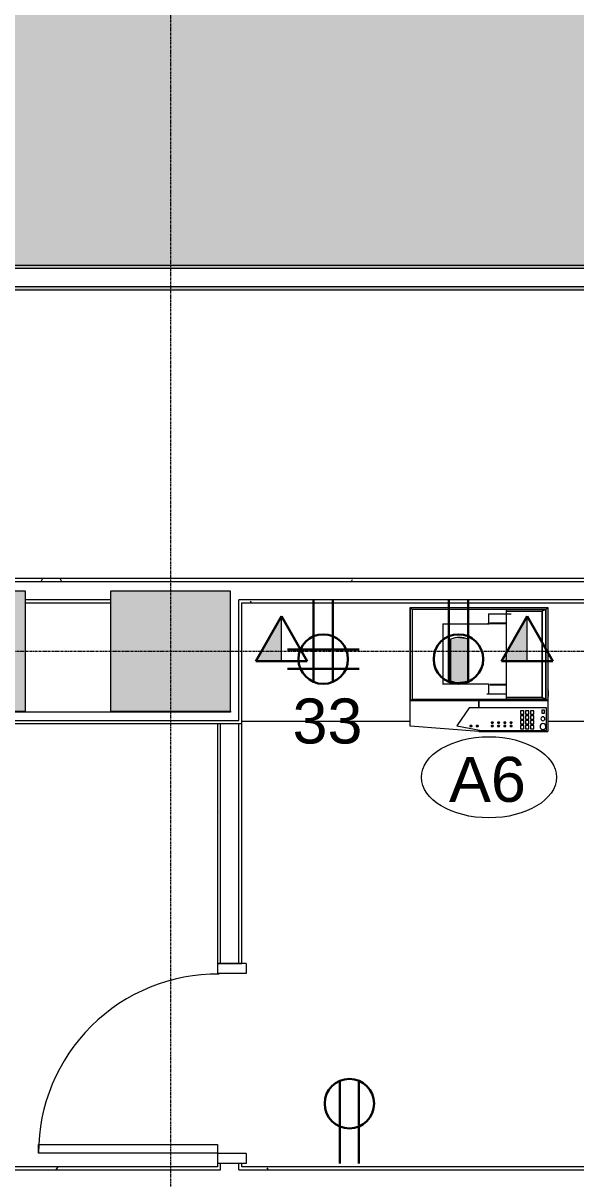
# Model space of a CAD drawing. Header units: inches. Extents: x 2468 to 4886, y -16 to 1381.
# Drawn here: x 3222.5 to 3333.1, y 714.6 to 945.7 of the extents above; entities that cross this region are included whole.
import ezdxf

# ---------------------------------------------------------------- set-up
doc = ezdxf.new("R2010")
doc.units = ezdxf.units.IN
doc.header["$MEASUREMENT"] = 0
doc.linetypes.add('Grid Line 1_2_', pattern=[0.875, 0.5, -0.125, 0.125, -0.125])
for name, color, linetype, lineweight in [('A-ANNO-NOTE', 131, 'Continuous', 30), ('A-DETL-GENF', 92, 'Continuous', 9), ('A-DOOR', 31, 'Continuous', 13), ('A-DOOR-FRAM', 31, 'Continuous', 20), ('A-WALL', 113, 'Continuous', 13), ('A-WALL-PATT', 111, 'Continuous', 13), ('I-WALL', 2, 'Continuous', 13), ('Q-CASE', 31, 'Continuous', 13), ('Q-SPCQ', 91, 'Continuous', 9), ('Q-SPCQ-IDEN', 132, 'Continuous', 9), ('S-COLS', 52, 'Continuous', 13), ('S-GRID', 1, 'Continuous', 9)]:
    doc.layers.add(name, color=color, linetype=linetype, lineweight=lineweight)
doc.styles.add('Arial', font='arial.ttf', dxfattribs={"height": 9})
doc.styles.add('Swis721 Lt BT', font='swissl.ttf', dxfattribs={"height": 9})
pattern_1 = [(0, (0, 0), (30.72, 7.68), [1.267, -21.773, 1.267, -21.773, -122.88]), (0, (0, 0), (30.72, 7.68), [-46.08, 1.267, -44.813, 1.267, -21.773, -53.76]), (0, (0, 0), (30.72, 7.68), [-115.2, 1.267, -14.093, 1.267, -37.133]), (120, (11.52, 3.84), (-22.011075, 22.7643), [1.267, -21.773, 1.267, -21.773, -122.88]), (120, (11.52, 3.84), (-22.011075, 22.7643), [-46.08, 1.267, -44.813, 1.267, -21.773, -53.76]), (120, (11.52, 3.84), (-22.011075, 22.7643), [-115.2, 1.267, -14.093, 1.267, -37.133]), (240, (15.36, 19.2), (-8.708925, -30.4443), [1.267, -21.773, 1.267, -21.773, -122.88]), (240, (15.36, 19.2), (-8.708925, -30.4443), [-46.08, 1.267, -44.813, 1.267, -21.773, -53.76]), (240, (15.36, 19.2), (-8.708925, -30.4443), [-115.2, 1.267, -14.093, 1.267, -37.133])]

# ---------------------------------------------------------------- blocks, each defined once
blk = doc.blocks.new('Concrete-Rectangular-Column - 24 x 24-4901126-6TH FLOOR POWER _ SIGNAL')
at = {"layer": 'S-COLS', "lineweight": 9}
blk.add_hatch(color=7, dxfattribs=at).paths.add_polyline_path([(-12, -12), (12, -12), (12, 12), (-12, 12), (-12, 8.85)], flags=0)
at = {"layer": 'S-COLS', "color": 8, "lineweight": 20}
for p, q in [((12, 12), (-12, 12)), ((-12, 12), (-12, -12)), ((12, -12), (12, 12)), ((-12, -12), (12, -12))]:
    blk.add_line(p, q, dxfattribs=at)
blk = doc.blocks.new('C-Counter Top - ADJ HEIGHT-6442588-6TH FLOOR POWER _ SIGNAL')
at = {"layer": 'Q-CASE', "lineweight": 9}
for p, q in [((-47.26, -25), (-13.62, -25)), ((13.94, -25), (164.24, -25))]:
    blk.add_line(p, q, dxfattribs=at)
blk = doc.blocks.new('Single Flush - OTJ_SOLIDFLUSH_ALUM-6376845-6TH FLOOR POWER _ SIGNAL')
at = {"layer": 'A-DOOR', "lineweight": 20}
for p, q in [((16.15625, -2.4375), (17.90625, -2.4375)), ((16.15625, -38.25), (16.15625, -2.4375)), ((17.90625, -2.4375), (17.90625, -38.25)), ((17.90625, -38.25), (16.15625, -38.25))]:
    blk.add_line(p, q, dxfattribs=at)
at = {"layer": 'A-DOOR', "lineweight": 9}
blk.add_arc((17.90625, -2.4375), 35.8125, 179.5, 270, dxfattribs=at)
at = {"layer": 'A-DOOR-FRAM'}
for p, q in [((-20, 3.3125), (-20, -2.4375)), ((-20, 3.3125), (-18, 3.3125)), ((-18, 3.3125), (-18, -2.4375)), ((18.000004, 3.3125), (18.000004, -2.4375)), ((18.000004, 3.3125), (20.000004, 3.3125)), ((20.000004, 3.3125), (20.000004, -2.4375)), ((-20, -2.4375), (-18, -2.4375)), ((18.000004, -2.4375), (20.000004, -2.4375))]:
    blk.add_line(p, q, dxfattribs=at)
blk = doc.blocks.new('A-Printer - Printer-4745960-6TH FLOOR POWER _ SIGNAL')
at = {"layer": 'Q-SPCQ'}
for p, q in [((-13.86, 11.81), (-13.86, 10.83)), ((-13.86, -3.98), (-13.86, 11.81)), ((-13.83, 11.81), (13.7, 11.81)), ((-13.83, 11.81), (-13.46, 11.42)), ((-13.83, -6.87), (-13.83, 11.81)), ((13.28, 11.42), (13.7, 11.81)), ((13.7, 11.81), (13.7, -6.87)), ((-13.86, 10.83), (-13.86, -6.87)), ((13.28, 11.42), (-13.46, 11.42)), ((-13.46, 11.42), (-13.46, -6.48)), ((1.82, 10.53), (1.82, 8.58)), ((5.41, 11.12), (5.41, 11.42)), ((5.41, 11.42), (13.28, 11.42)), ((5.41, -6.18), (5.41, 11.12)), ((13.28, 11.42), (12.6, 11.12)), ((12.6, 11.12), (12.6, -6.18)), ((12.6, -6.18), (12.6, 11.12)), ((13.28, 11.42), (13.28, -6.48)), ((13.28, -6.48), (13.28, 11.42)), ((-7.33, 8.58), (-7.33, -3.54)), ((2.13, 8.77), (2.39, 8.77)), ((2.39, 8.58), (2.13, 8.58)), ((2.39, 8.58), (2.39, 8.77)), ((-13.86, -3.98), (-13.86, -6.87)), ((1.82, -3.54), (1.82, -5.49)), ((2.13, -3.54), (2.39, -3.54)), ((2.39, -3.74), (2.13, -3.74)), ((2.39, -3.54), (2.39, -3.74)), ((-13.86, -11.89), (-13.86, -6.87)), ((-13.83, -6.87), (-13.46, -6.48)), ((13.7, -6.87), (-13.83, -6.87)), ((-13.46, -6.48), (13.28, -6.48)), ((-0.08, -6.87), (-0.08, -8.27)), ((-0.08, -8.27), (-0.08, -6.87)), ((5.41, -6.48), (5.41, -6.18)), ((13.28, -6.48), (5.41, -6.48)), ((13.28, -6.48), (12.6, -6.18)), ((13.7, -6.87), (13.28, -6.48)), ((13.7, -6.87), (13.7, -12.97)), ((-2.05, -8.27), (-4.5, -11.87)), ((13.46, -8.27), (-2.05, -8.27)), ((8.89, -8.86), (8.22, -8.86)), ((8.22, -8.86), (8.22, -9.54)), ((8.89, -9.54), (8.89, -8.86)), ((9.91, -8.86), (9.23, -8.86)), ((9.23, -8.86), (9.23, -9.54)), ((9.91, -9.54), (9.91, -8.86)), ((10.93, -8.86), (10.25, -8.86)), ((10.25, -8.86), (10.25, -9.54)), ((10.93, -9.54), (10.93, -8.86)), ((13.06, -8.74), (12.47, -8.74)), ((12.47, -8.74), (12.47, -9.33)), ((13.06, -9.33), (13.06, -8.74)), ((13.46, -12.78), (13.46, -8.27)), ((8.22, -9.54), (8.89, -9.54)), ((8.89, -9.82), (8.22, -9.82)), ((8.22, -9.82), (8.22, -10.5)), ((8.22, -10.5), (8.89, -10.5)), ((8.89, -10.78), (8.22, -10.78)), ((8.22, -10.78), (8.22, -11.45)), ((8.22, -11.45), (8.89, -11.45)), ((8.89, -10.5), (8.89, -9.82)), ((8.89, -11.45), (8.89, -10.78)), ((9.23, -9.54), (9.91, -9.54)), ((9.91, -9.82), (9.23, -9.82)), ((9.23, -9.82), (9.23, -10.5)), ((9.23, -10.5), (9.91, -10.5)), ((9.91, -10.78), (9.23, -10.78)), ((9.23, -10.78), (9.23, -11.45)), ((9.23, -11.45), (9.91, -11.45)), ((9.91, -10.5), (9.91, -9.82)), ((9.91, -11.45), (9.91, -10.78)), ((10.25, -9.54), (10.93, -9.54)), ((10.93, -9.82), (10.25, -9.82)), ((10.25, -9.82), (10.25, -10.5)), ((10.25, -10.5), (10.93, -10.5)), ((10.93, -10.78), (10.25, -10.78)), ((10.25, -10.78), (10.25, -11.45)), ((10.25, -11.45), (10.93, -11.45)), ((10.93, -10.5), (10.93, -9.82)), ((10.93, -11.45), (10.93, -10.78)), ((12.47, -9.33), (13.06, -9.33)), ((-0.08, -12.97), (-13.86, -11.89)), ((-4.5, -11.87), (0.4, -12.78)), ((-0.08, -12.69), (-0.08, -12.97)), ((-0.08, -12.97), (-0.08, -12.69)), ((-0.08, -12.97), (13.7, -12.97)), ((0.4, -12.78), (13.46, -12.78)), ((8.89, -11.74), (8.22, -11.74)), ((8.22, -11.74), (8.22, -12.41)), ((8.22, -12.41), (8.89, -12.41)), ((8.89, -12.41), (8.89, -11.74)), ((9.91, -11.74), (9.23, -11.74)), ((9.23, -11.74), (9.23, -12.41)), ((9.23, -12.41), (9.91, -12.41)), ((9.91, -12.41), (9.91, -11.74)), ((10.93, -11.74), (10.25, -11.74)), ((10.25, -11.74), (10.25, -12.41)), ((10.25, -12.41), (10.93, -12.41)), ((10.93, -12.41), (10.93, -11.74))]:
    blk.add_line(p, q, dxfattribs=at)
at = {"layer": 'Q-SPCQ', "flags": 128}
for points in [[(2.8, -11.2), (2.8, -11.18), (2.79, -11.16), (2.77, -11.14), (2.74, -11.12), (2.71, -11.11), (2.68, -11.09), (2.64, -11.09), (2.6, -11.08), (2.55, -11.08), (2.51, -11.09), (2.47, -11.09), (2.44, -11.11), (2.41, -11.12), (2.38, -11.14), (2.36, -11.16), (2.35, -11.18), (2.35, -11.2)], [(2.35, -11.2), (2.35, -11.22), (2.36, -11.24), (2.38, -11.26), (2.41, -11.27), (2.44, -11.29), (2.47, -11.3), (2.51, -11.31), (2.55, -11.31), (2.6, -11.31), (2.64, -11.31), (2.68, -11.3), (2.71, -11.29), (2.74, -11.27), (2.77, -11.26), (2.79, -11.24), (2.8, -11.22), (2.8, -11.2)], [(4.07, -11.2), (4.06, -11.18), (4.05, -11.16), (4.03, -11.14), (4.01, -11.12), (3.98, -11.11), (3.94, -11.09), (3.9, -11.09), (3.86, -11.08), (3.82, -11.08), (3.77, -11.09), (3.74, -11.09), (3.7, -11.11), (3.67, -11.12), (3.64, -11.14), (3.62, -11.16), (3.61, -11.18), (3.61, -11.2)], [(3.61, -11.2), (3.61, -11.22), (3.62, -11.24), (3.64, -11.26), (3.67, -11.27), (3.7, -11.29), (3.74, -11.3), (3.77, -11.31), (3.82, -11.31), (3.86, -11.31), (3.9, -11.31), (3.94, -11.3), (3.98, -11.29), (4.01, -11.27), (4.03, -11.26), (4.05, -11.24), (4.06, -11.22), (4.07, -11.2)], [(5.33, -11.2), (5.33, -11.18), (5.31, -11.16), (5.3, -11.14), (5.27, -11.12), (5.24, -11.11), (5.2, -11.09), (5.16, -11.09), (5.12, -11.08), (5.08, -11.08), (5.04, -11.09), (5, -11.09), (4.96, -11.11), (4.93, -11.12), (4.91, -11.14), (4.89, -11.16), (4.87, -11.18), (4.87, -11.2)], [(4.87, -11.2), (4.87, -11.22), (4.89, -11.24), (4.91, -11.26), (4.93, -11.27), (4.96, -11.29), (5, -11.3), (5.04, -11.31), (5.08, -11.31), (5.12, -11.31), (5.16, -11.31), (5.2, -11.3), (5.24, -11.29), (5.27, -11.27), (5.3, -11.26), (5.31, -11.24), (5.33, -11.22), (5.33, -11.2)], [(6.59, -11.2), (6.59, -11.18), (6.58, -11.16), (6.56, -11.14), (6.53, -11.12), (6.5, -11.11), (6.47, -11.09), (6.43, -11.09), (6.38, -11.08), (6.34, -11.08), (6.3, -11.09), (6.26, -11.09), (6.22, -11.11), (6.19, -11.12), (6.17, -11.14), (6.15, -11.16), (6.14, -11.18), (6.13, -11.2)], [(6.13, -11.2), (6.14, -11.22), (6.15, -11.24), (6.17, -11.26), (6.19, -11.27), (6.22, -11.29), (6.26, -11.3), (6.3, -11.31), (6.34, -11.31), (6.38, -11.31), (6.43, -11.31), (6.47, -11.3), (6.5, -11.29), (6.53, -11.27), (6.56, -11.26), (6.58, -11.24), (6.59, -11.22), (6.59, -11.2)], [(-1.44, -11.88), (-1.45, -11.85), (-1.46, -11.83), (-1.48, -11.82), (-1.5, -11.8), (-1.53, -11.78), (-1.57, -11.77), (-1.61, -11.77), (-1.65, -11.76), (-1.69, -11.76), (-1.74, -11.77), (-1.78, -11.77), (-1.81, -11.78), (-1.84, -11.8), (-1.87, -11.82), (-1.89, -11.83), (-1.9, -11.85), (-1.9, -11.88)], [(-1.9, -11.88), (-1.9, -11.9), (-1.89, -11.92), (-1.87, -11.94), (-1.84, -11.95), (-1.81, -11.97), (-1.78, -11.98), (-1.74, -11.99), (-1.69, -11.99), (-1.65, -11.99), (-1.61, -11.99), (-1.57, -11.98), (-1.53, -11.97), (-1.5, -11.95), (-1.48, -11.94), (-1.46, -11.92), (-1.45, -11.9), (-1.44, -11.88)], [(-0.18, -11.88), (-0.18, -11.85), (-0.2, -11.83), (-0.21, -11.82), (-0.24, -11.8), (-0.27, -11.78), (-0.31, -11.77), (-0.35, -11.77), (-0.39, -11.76), (-0.43, -11.76), (-0.47, -11.77), (-0.51, -11.77), (-0.55, -11.78), (-0.58, -11.8), (-0.61, -11.82), (-0.62, -11.83), (-0.64, -11.85), (-0.64, -11.88)], [(-0.64, -11.88), (-0.64, -11.9), (-0.62, -11.92), (-0.61, -11.94), (-0.58, -11.95), (-0.55, -11.97), (-0.51, -11.98), (-0.47, -11.99), (-0.43, -11.99), (-0.39, -11.99), (-0.35, -11.99), (-0.31, -11.98), (-0.27, -11.97), (-0.24, -11.95), (-0.21, -11.94), (-0.2, -11.92), (-0.18, -11.9), (-0.18, -11.88)], [(2.8, -11.88), (2.8, -11.85), (2.79, -11.83), (2.77, -11.82), (2.74, -11.8), (2.71, -11.78), (2.68, -11.77), (2.64, -11.77), (2.6, -11.76), (2.55, -11.76), (2.51, -11.77), (2.47, -11.77), (2.44, -11.78), (2.41, -11.8), (2.38, -11.82), (2.36, -11.83), (2.35, -11.85), (2.35, -11.88)], [(2.35, -11.88), (2.35, -11.9), (2.36, -11.92), (2.38, -11.94), (2.41, -11.95), (2.44, -11.97), (2.47, -11.98), (2.51, -11.99), (2.55, -11.99), (2.6, -11.99), (2.64, -11.99), (2.68, -11.98), (2.71, -11.97), (2.74, -11.95), (2.77, -11.94), (2.79, -11.92), (2.8, -11.9), (2.8, -11.88)], [(4.07, -11.88), (4.06, -11.85), (4.05, -11.83), (4.03, -11.82), (4.01, -11.8), (3.98, -11.78), (3.94, -11.77), (3.9, -11.77), (3.86, -11.76), (3.82, -11.76), (3.77, -11.77), (3.74, -11.77), (3.7, -11.78), (3.67, -11.8), (3.64, -11.82), (3.62, -11.83), (3.61, -11.85), (3.61, -11.88)], [(3.61, -11.88), (3.61, -11.9), (3.62, -11.92), (3.64, -11.94), (3.67, -11.95), (3.7, -11.97), (3.74, -11.98), (3.77, -11.99), (3.82, -11.99), (3.86, -11.99), (3.9, -11.99), (3.94, -11.98), (3.98, -11.97), (4.01, -11.95), (4.03, -11.94), (4.05, -11.92), (4.06, -11.9), (4.07, -11.88)], [(5.33, -11.88), (5.33, -11.85), (5.31, -11.83), (5.3, -11.82), (5.27, -11.8), (5.24, -11.78), (5.2, -11.77), (5.16, -11.77), (5.12, -11.76), (5.08, -11.76), (5.04, -11.77), (5, -11.77), (4.96, -11.78), (4.93, -11.8), (4.91, -11.82), (4.89, -11.83), (4.87, -11.85), (4.87, -11.88)], [(4.87, -11.88), (4.87, -11.9), (4.89, -11.92), (4.91, -11.94), (4.93, -11.95), (4.96, -11.97), (5, -11.98), (5.04, -11.99), (5.08, -11.99), (5.12, -11.99), (5.16, -11.99), (5.2, -11.98), (5.24, -11.97), (5.27, -11.95), (5.3, -11.94), (5.31, -11.92), (5.33, -11.9), (5.33, -11.88)], [(6.59, -11.88), (6.59, -11.85), (6.58, -11.83), (6.56, -11.82), (6.53, -11.8), (6.5, -11.78), (6.47, -11.77), (6.43, -11.77), (6.38, -11.76), (6.34, -11.76), (6.3, -11.77), (6.26, -11.77), (6.22, -11.78), (6.19, -11.8), (6.17, -11.82), (6.15, -11.83), (6.14, -11.85), (6.13, -11.88)], [(6.13, -11.88), (6.14, -11.9), (6.15, -11.92), (6.17, -11.94), (6.19, -11.95), (6.22, -11.97), (6.26, -11.98), (6.3, -11.99), (6.34, -11.99), (6.38, -11.99), (6.43, -11.99), (6.47, -11.98), (6.5, -11.97), (6.53, -11.95), (6.56, -11.94), (6.58, -11.92), (6.59, -11.9), (6.59, -11.88)]]:
    blk.add_lwpolyline(points, dxfattribs=at)
at = {"layer": 'Q-SPCQ'}
for centre, radius, start, end in [((12.73, -11.98), 0.596, 90, 270), ((12.72, -10.42), 0.394, 90, 270), ((12.72, -10.42), 0.394, 270, 90), ((12.73, -11.98), 0.596, 270, 90)]:
    blk.add_arc(centre, radius, start, end, dxfattribs=at)
for points, knots in [([(1.82, 10.53), (1.84, 10.53), (1.95, 10.53), (4.45, 10.53), (6.38, 10.53)], [0.1985022, 0.1985022, 0.1985022, 0.1985022, 0.2811746, 0.4470873, 0.4470873, 0.4470873, 0.4470873]), ([(5.41, 11.12), (8.76, 11.12), (12.36, 11.12), (12.46, 11.12), (12.6, 11.12)], [-0.3054153, -0.3054153, -0.3054153, -0.3054153, -0.1099962, 0, 0, 0, 0]), ([(-7.33, 8.58), (-7.33, 8.58), (-7.32, 8.58), (-7.23, 8.58), (-6.78, 8.58), (-4.27, 8.58), (-1.15, 8.58), (1.95, 8.58)], [-0.5869714, -0.5869714, -0.5869714, -0.5869714, -0.5812053, -0.5538639, -0.4560331, -0.284772, -0.0302264, -0.0302264, -0.0302264, -0.0302264]), ([(1.81, -3.54), (-1.6, -3.54), (-4.14, -3.54), (-6.78, -3.54), (-7.25, -3.54), (-7.31, -3.54), (-7.34, -3.54), (-7.34, -3.54)], [0.0302264, 0.0302264, 0.0302264, 0.0302264, 0.284772, 0.4560331, 0.5538639, 0.5812053, 0.5869714, 0.5869714, 0.5869714, 0.5869714]), ([(5.4, -5.49), (3.4, -5.49), (2.54, -5.49), (1.51, -5.49), (1.49, -5.49)], [0.0822518, 0.0822518, 0.0822518, 0.0822518, 0.2481645, 0.3308369, 0.3308369, 0.3308369, 0.3308369]), ([(12.6, -6.18), (12.46, -6.18), (12.36, -6.18), (8.76, -6.18), (5.41, -6.18)], [0, 0, 0, 0, 0.1099962, 0.3054153, 0.3054153, 0.3054153, 0.3054153])]:
    blk.add_open_spline(points, degree=3, knots=knots, dxfattribs=at)
for points in [[(2.06, 8.58), (1.92, 8.58), (1.68, 8.58), (1.62, 8.58)], [(2.39, 8.77), (3.41, 8.77), (4.42, 8.77), (5.41, 8.77)], [(5.41, 8.58), (4.42, 8.58), (3.41, 8.58), (2.39, 8.58)], [(1.82, -3.54), (1.84, -3.54), (1.8, -3.54), (1.99, -3.54)], [(2.39, -3.54), (3.41, -3.54), (4.42, -3.54), (5.41, -3.54)], [(5.41, -3.74), (4.42, -3.74), (3.41, -3.74), (2.39, -3.74)], [(13.71, -6.34), (13.89, -5.62), (13.87, -5), (13.71, -4.45)]]:
    blk.add_open_spline(points, degree=3, dxfattribs=at)
blk = doc.blocks.new('Appliance_Specialty Equipment Tag - Standard-3515593-6TH FLOOR POWER _ SIGNAL')
at = {"layer": 'Q-SPCQ-IDEN'}
blk.add_ellipse((-0.0499, 0.0037), major_axis=(-0.1406, 0), ratio=0.600473, dxfattribs=at)

msp = doc.modelspace()

# ---------------------------------------------------------------- hatches: boundary and pattern name
at = {"layer": 'A-ANNO-NOTE', "lineweight": 9}
for points in [[(3274.19, 818.12), (3274.19, 827.06), (3269.03, 818.12)], [(3323.31, 818.12), (3323.31, 827.06), (3318.16, 818.12), (3319.92, 818.12)], [(3308.34, 814.04), (3308.25, 822.56), (3308, 814.17)], [(3308, 814.17), (3308.25, 822.56), (3308, 822.47), (3308, 818.46)], [(3311.32, 822.53), (3309.12, 822.77), (3308.25, 822.56), (3310.49, 822.54)], [(3311.49, 814.17), (3311.32, 822.53), (3308.25, 822.56), (3310.84, 815.83)], [(3308.34, 814.04), (3311.49, 814.17), (3308.25, 822.56), (3308.29, 818.46)], [(3311.32, 822.53), (3309.83, 822.82), (3309.12, 822.77), (3310.49, 822.62)], [(3311.32, 822.53), (3310.37, 822.77), (3309.83, 822.82), (3310.49, 822.69)], [(3311.32, 822.53), (3310.49, 822.75), (3310.49, 822.74)], [(3311.49, 814.17), (3311.49, 822.47), (3311.32, 822.53), (3311.45, 815.83)], [(3309.12, 813.86), (3311.49, 814.17), (3308.34, 814.04)], [(3309.83, 813.82), (3311.49, 814.17), (3309.12, 813.86)], [(3309.83, 813.82), (3310.49, 813.89), (3311.32, 814.1), (3310.49, 813.94)], [(3310.37, 813.86), (3310.81, 813.94), (3310.49, 813.89)]]:
    msp.add_hatch(color=256, dxfattribs=at).paths.add_polyline_path(points, flags=0)
at = {"layer": 'A-DETL-GENF'}
h = msp.add_hatch(color=9, dxfattribs=at)
h.paths.add_polyline_path([(3783.5, 691.12), (3829.75, 691.12), (3829.75, 712.12), (3783.5, 712.12), (3783.5, 709.01)], flags=0)
h.paths.add_polyline_path([(3839.7, 715.62), (3960.5, 715.62), (3960.5, 808.12), (3960, 808.12), (3960, 831.12), (3957.25, 831.12), (3957.25, 833.98), (3917.25, 833.98), (3917.25, 831.12), (3916, 831.12), (3916, 808.62), (3783.5, 808.62), (3783.5, 715.62), (3835.12, 715.62)], flags=0)
h.paths.add_polyline_path([(3780, 715.62), (3780, 831.12), (3744, 831.12), (3744, 808.12), (3720, 808.12), (3720, 831.12), (3718.25, 831.12), (3718.25, 833.98), (3678.25, 833.98), (3678.25, 831.12), (3676, 831.12), (3676, 715.62), (3776.06, 715.62)], flags=0)
h.paths.add_polyline_path([(3672.5, 715.62), (3672.5, 831.12), (3643.5, 831.12), (3643.5, 715.62)], flags=0)
h.paths.add_polyline_path([(3969.31, 766.13), (3982.75, 766.13), (3982.75, 808.12), (3964, 808.12), (3964, 766.13)], flags=0)
h.paths.add_polyline_path([(2815.72, 1310.42), (2809.11, 1330.21), (2811, 1330.85), (2817.62, 1311.05)], flags=0)
h.paths.add_polyline_path([(2662.35, 805.76), (2833.81, 865.19), (2817.01, 915.45), (2808.71, 912.67), (2787.78, 975.27), (2795.61, 977.89), (2771.67, 1049.52), (2757.94, 1044.93), (2750.33, 1067.69), (2773.1, 1075.3), (2780.7, 1052.54), (2776.41, 1051.1), (2801.46, 976.15), (2793.63, 973.54), (2812.34, 917.58), (2819.22, 919.88), (2837.85, 864.14), (2922.38, 892.4), (2921.3, 895.52), (2921.77, 895.69), (2903.61, 948.09), (2940.61, 960.46), (2946.33, 943.39), (2990.89, 958.29), (2982.89, 982.23), (2986.21, 983.34), (2986.92, 981.21), (3035.29, 997.38), (3034.02, 1001.17), (3037.82, 1002.44), (3036.55, 1006.23), (3040.34, 1007.5), (3028.3, 1043.54), (3024.5, 1042.29), (3023.23, 1046.07), (3019.44, 1044.8), (3018.17, 1048.59), (3012.48, 1046.69), (3011.37, 1050.01), (3045.52, 1061.42), (2993.52, 1216.96), (2845.1, 1167.35), (2876.96, 1072.03), (2919.16, 1086.14), (2939.29, 1025.91), (2968.69, 1035.74), (2973.53, 1021.28), (2970.21, 1020.17), (2966.48, 1031.31), (2929.08, 1018.81), (2927.97, 1022.13), (2930.76, 1023.06), (2912.53, 1077.6), (2868.9, 1063.01), (2887.13, 1008.48), (2895.72, 1011.35), (2896.83, 1008.03), (2884.92, 1004.05), (2834.67, 1154.37), (2833.37, 1153.94), (2826.91, 1173.26), (2846.23, 1179.72), (2836.84, 1207.82), (2848.69, 1211.78), (2857.89, 1184.28), (2938.5, 1211.22), (2906.8, 1306.07), (2826.19, 1279.12), (2835.38, 1251.61), (2823.52, 1247.65), (2803.89, 1306.46), (2815.72, 1310.42), (2824.92, 1282.91), (2905.53, 1309.86), (2897.68, 1333.34), (2810.17, 1333.34), (2810.92, 1331.08), (2809.03, 1330.45), (2808.06, 1333.34), (2661, 1333.34), (2670.13, 1306.03), (2658.28, 1302.07), (2649.08, 1329.57), (2560.85, 1300.08), (2592.56, 1205.24), (2680.78, 1234.73), (2671.59, 1262.24), (2683.45, 1266.2), (2703.1, 1207.4), (2691.25, 1203.43), (2682.05, 1230.94), (2593.82, 1201.45), (2625.53, 1106.6), (2713.76, 1136.1), (2704.56, 1163.6), (2716.42, 1167.56), (2725.81, 1139.47), (2745.11, 1145.92), (2751.57, 1126.59), (2751.21, 1126.48), (2763.58, 1089.49), (2758.84, 1087.9), (2742.83, 1135.8), (2576.39, 1080.16), (2605.71, 992.43), (2750.33, 1040.78), (2751.44, 1037.46), (2603.5, 988), (2506.5, 1278.2), (2552.5, 1293.58), (2553.61, 1290.26), (2510.93, 1275.99), (2574.8, 1084.9), (2617.47, 1099.17), (2616.04, 1103.43), (2622.21, 1105.49), (2546.04, 1333.34), (2499.16, 1333.34), (2499.16, 1306.46), (2495.66, 1306.46), (2495.66, 1333.34), (2470.57, 1333.34), (2470.57, 1306.46), (2484.96, 1306.46), (2588.65, 996.28), (2597.66, 999.29), (2660.71, 810.66)], flags=0)
h.paths.add_polyline_path([(3830.75, 812.12), (3885.5, 812.12), (3885.5, 831.12), (3872, 831.12), (3872, 833.98), (3797, 833.98), (3797, 831.12), (3783.5, 831.12), (3783.5, 812.12), (3829.54, 812.12)], flags=0)
h.paths.add_polyline_path([(3912.5, 812.12), (3912.5, 831.12), (3889, 831.12), (3889, 812.12)], flags=0)
h.paths.add_polyline_path([(3678.54, 896.62), (3714.46, 896.62), (3714.46, 1046.38), (3693.25, 1046.38), (3693.25, 1073.88), (3714.46, 1073.88), (3714.46, 1311.48), (3712, 1311.48), (3712, 1309.88), (3710, 1309.88), (3710, 1311.48), (3634, 1311.48), (3634, 1309.88), (3632, 1309.88), (3632, 1311.48), (3592, 1311.48), (3592, 1309.88), (3590, 1309.88), (3590, 1311.48), (3514, 1311.48), (3514, 1309.88), (3512, 1309.88), (3512, 1311.48), (3472, 1311.48), (3472, 1309.88), (3470, 1309.88), (3470, 1311.48), (3394, 1311.48), (3394, 1309.88), (3392, 1309.88), (3392, 1311.48), (3352, 1311.48), (3352, 1309.88), (3350, 1309.88), (3350, 1311.48), (3274, 1311.48), (3274, 1309.88), (3272, 1309.88), (3272, 1311.48), (3232, 1311.48), (3232, 1309.88), (3230, 1309.88), (3230, 1311.48), (3154, 1311.48), (3154, 1309.88), (3152, 1309.88), (3152, 1311.48), (3112, 1311.48), (3112, 1309.88), (3110, 1309.88), (3110, 1311.48), (3034, 1311.48), (3034, 1309.88), (3032, 1309.88), (3032, 1307.13), (2992.74, 1307.13), (2992.74, 1311.48), (2975.11, 1311.48), (3002.76, 1228.75), (2949.18, 1210.84), (2951.16, 1204.91), (2994.79, 1219.49), (3047.41, 1062.06), (3050.26, 1063.01), (3011, 1180.45), (3011, 1285.62), (3013, 1285.62), (3013, 1180.77), (3071.49, 1005.79), (2988.03, 977.89), (2998.69, 946.01), (2917.44, 918.86), (2925.15, 896.62), (3527.55, 896.62)], flags=0)
h.paths.add_polyline_path([(2917.41, 918.96), (2918.1, 919.19), (2939.36, 929.99), (2916.26, 922.27)], flags=0)
h.paths.add_polyline_path([(2915.93, 923.23), (2942.21, 932.01), (2934.61, 954.76), (2908.07, 945.89), (2908.46, 944.78)], flags=0)
h.paths.add_polyline_path([(2945.53, 933.12), (2946.01, 933.28), (2944.47, 937.89), (2943.99, 937.73)], flags=0)
h.paths.add_polyline_path([(2949.33, 934.39), (2993.9, 949.29), (2992.36, 953.9), (2947.79, 939), (2949.14, 934.95)], flags=0)
h.paths.add_polyline_path([(2942.53, 942.12), (2943, 942.28), (2938.4, 956.03), (2937.93, 955.87), (2942.21, 943.05)], flags=0)
h.paths.add_polyline_path([(3037.19, 998.01), (3068.49, 1008.47), (3051.21, 1060.16), (3050.73, 1060), (3058.34, 1037.24), (3035.58, 1029.63), (3027.97, 1052.39), (3019.91, 1049.7), (3020.7, 1047.33), (3024.5, 1048.6), (3025.76, 1044.8), (3029.56, 1046.07), (3042.87, 1006.24), (3039.08, 1004.97), (3040.34, 1001.17), (3036.55, 999.91), (3037.15, 998.14)], flags=0)
h.paths.add_polyline_path([(3240, 1048.12), (3240, 1072.12), (3264, 1072.12), (3264, 1048.12)], flags=0)
h.paths.add_polyline_path([(3714.46, 1049.38), (3714.46, 1070.88), (3696.25, 1070.88), (3696.25, 1049.38)], flags=0)
h.paths.add_polyline_path([(3484.88, 1050.25), (3484.88, 1064.25), (3499.63, 1064.25), (3499.63, 1050.25)], flags=0)
h.paths.add_polyline_path([(3505.94, 1050.25), (3505.94, 1064.25), (3520.69, 1064.25), (3520.69, 1050.25)], flags=0)
h.paths.add_polyline_path([(2865.58, 1068.23), (2875.06, 1071.4), (2842.56, 1168.61), (2849.2, 1170.83), (2847.3, 1176.52), (2831.18, 1171.13), (2864.52, 1071.4)], flags=0)
h.paths.add_polyline_path([(2727.51, 1134.37), (2741.72, 1139.12), (2741.56, 1139.59), (2727.35, 1134.84)], flags=0)
h.paths.add_polyline_path([(2726.42, 1138.35), (2742.56, 1143.75), (2734.17, 1141.6), (2726.22, 1138.94), (2726.25, 1138.86)], flags=0)
h.paths.add_polyline_path([(2702.67, 1162.97), (2696.05, 1182.77), (2697.94, 1183.4), (2704.56, 1163.6)], flags=0)
h.paths.add_polyline_path([(2695.97, 1183), (2689.35, 1202.8), (2691.25, 1203.43), (2697.86, 1183.64), (2696.05, 1183.03)], flags=0)
h.paths.add_polyline_path([(2848.69, 1211.78), (2842.08, 1231.58), (2843.97, 1232.21), (2850.59, 1212.41), (2849.2, 1211.95)], flags=0)
h.paths.add_polyline_path([(2941.82, 1212.33), (2998.25, 1231.2), (2964.11, 1333.34), (2901.37, 1333.34), (2941.13, 1214.39)], flags=0)
h.paths.add_polyline_path([(2842, 1231.82), (2835.38, 1251.61), (2837.28, 1252.25), (2843.89, 1232.45), (2842.08, 1231.84)], flags=0)
h.paths.add_polyline_path([(2669.69, 1261.6), (2663.08, 1281.4), (2664.97, 1282.03), (2671.59, 1262.24)], flags=0)
h.paths.add_polyline_path([(2663, 1281.64), (2656.38, 1301.44), (2658.28, 1302.07), (2664.89, 1282.27), (2663.08, 1281.66)], flags=0)
h.paths.add_polyline_path([(3484.88, 1293.13), (3484.87, 1293.13), (3484.88, 1307.13), (3499.62, 1307.13), (3499.62, 1293.13)], flags=0)
h.paths.add_polyline_path([(3244.62, 1293.13), (3244.62, 1307.13), (3259.37, 1307.13), (3259.37, 1293.13)], flags=0)
h.paths.add_polyline_path([(3011, 1293.13), (3004.37, 1293.13), (3004.37, 1307.13), (3019.12, 1307.13), (3019.12, 1293.13), (3013, 1293.13)], flags=0)
h.paths.add_polyline_path([(2559.58, 1303.87), (2647.74, 1333.34), (2549.73, 1333.34), (2558.72, 1306.46)], flags=0)
at = {"layer": 'A-WALL-PATT', "lineweight": 9}
h = msp.add_hatch(dxfattribs=at)
h.set_pattern_fill('FP_1', color=256, style=0, pattern_type=2)
h.set_pattern_definition(pattern_1)
h.paths.add_polyline_path([(4012.67, 896.61), (4012.67, 897.23), (4011.8, 897.23), (4011.8, 896.61)], flags=0)
h.paths.add_polyline_path([(3266.25, 896.61), (3715.23, 896.61), (3715.23, 897.23), (3113.05, 897.23), (3113.05, 896.61), (3225.55, 896.61)], flags=0)
h.paths.add_polyline_path([(3833.51, 896.61), (3971.8, 896.61), (3971.8, 897.23), (3718.86, 897.23), (3718.86, 896.61), (3829.54, 896.61)], flags=0)
h.paths.add_polyline_path([(2971.42, 896.61), (3073.05, 896.62), (3073.05, 897.23), (2924.94, 897.23), (2925.15, 896.61), (2952.37, 896.61)], flags=0)
h = msp.add_hatch(dxfattribs=at)
h.set_pattern_fill('FP_1', color=256, style=0, pattern_type=2)
h.set_pattern_definition(pattern_1)
h.paths.add_polyline_path([(4012.67, 892.36), (4012.67, 892.98), (4011.8, 892.98), (4011.8, 892.36)], flags=0)
h.paths.add_polyline_path([(3113.05, 892.36), (3971.8, 892.36), (3971.8, 892.98), (3113.05, 892.98)], flags=0)
h.paths.add_polyline_path([(3073.05, 892.36), (3073.05, 892.98), (2926.41, 892.98), (2926.63, 892.36), (2952.37, 892.36)], flags=0)
h = msp.add_hatch(dxfattribs=at)
h.set_pattern_fill('FP_1', color=256, style=0, pattern_type=2)
h.set_pattern_definition(pattern_1)
h.paths.add_polyline_path([(2951.74, 833.99), (3477.75, 833.99), (3477.75, 834.62), (2951.74, 834.62), (2951.74, 834.01)], flags=0)
h = msp.add_hatch(dxfattribs=at)
h.set_pattern_fill('FP_1', color=256, style=0, pattern_type=2)
h.set_pattern_definition(pattern_1)
h.paths.add_polyline_path([(3266.25, 829.74), (3477.75, 829.74), (3477.75, 830.37), (3265.62, 830.37), (3265.62, 829.74)], flags=0)
h.paths.add_polyline_path([(3150.05, 829.74), (3197.37, 829.74), (3197.37, 830.37), (3127.25, 830.37), (3127.25, 829.74), (3131.18, 829.74)], flags=0)
h.paths.add_polyline_path([(3223, 829.74), (3240, 829.74), (3240, 830.37), (3223, 830.37), (3223, 829.97)], flags=0)
h.paths.add_polyline_path([(3112.3, 829.74), (3122.46, 829.74), (3122.46, 830.37), (3024, 830.37), (3024, 829.74), (3074.55, 829.74)], flags=0)
h.paths.add_polyline_path([(3123.62, 829.74), (3123.62, 830.37), (3123, 830.37), (3123, 829.74)], flags=0)
h.paths.add_polyline_path([(2956.62, 829.74), (3000, 829.74), (3000, 830.37), (2955.99, 830.37), (2955.99, 829.74)], flags=0)
h = msp.add_hatch(dxfattribs=at)
h.set_pattern_fill('FP_1', color=256, style=0, pattern_type=2)
h.set_pattern_definition(pattern_1)
h.paths.add_polyline_path([(3261.37, 716.99), (3262, 716.99), (3262, 717.62), (3261.37, 717.62)], flags=0)
h.paths.add_polyline_path([(3261.37, 757.62), (3262, 757.62), (3262, 805.64), (3261.37, 805.64), (3261.37, 786.94)], flags=0)
h = msp.add_hatch(dxfattribs=at)
h.set_pattern_fill('FP_1', color=256, style=0, pattern_type=2)
h.set_pattern_definition(pattern_1)
h.paths.add_polyline_path([(3600.62, 716.37), (3639.75, 716.37), (3639.75, 716.99), (3596.75, 716.99), (3596.75, 716.37)], flags=0)
h.paths.add_polyline_path([(3331.25, 716.37), (3556.75, 716.37), (3556.75, 716.99), (3265.62, 716.99), (3265.62, 716.37), (3301.05, 716.37)], flags=0)
h.paths.add_polyline_path([(3262, 716.37), (3262, 716.99), (3127.87, 716.99), (3127.87, 716.37), (3243, 716.37)], flags=0)

# ---------------------------------------------------------------- linework, layer by layer
at = {"layer": 'A-ANNO-NOTE'}
for p, q in [((3280.6, 830.46), (3280.6, 813.94)), ((3284.44, 830.46), (3284.44, 813.94)), ((3307.65, 830.46), (3307.65, 813.94)), ((3311.49, 830.46), (3311.49, 813.94)), ((3274.19, 827.06), (3269.03, 818.12)), ((3274.19, 827.06), (3279.34, 818.12)), ((3323.31, 827.06), (3318.16, 818.12)), ((3323.31, 827.06), (3328.47, 818.12)), ((3289.69, 820.42), (3275.35, 820.42)), ((3279.34, 818.12), (3269.03, 818.12)), ((3289.69, 816.59), (3275.35, 816.59)), ((3328.47, 818.12), (3318.16, 818.12)), ((3285.84, 717.65), (3285.84, 734.17)), ((3289.67, 717.65), (3289.67, 734.17))]:
    msp.add_line(p, q, dxfattribs=at)
at = {"layer": 'A-ANNO-NOTE', "lineweight": 9}
for p, q in [((3274.19, 827.06), (3269.03, 818.12)), ((3274.19, 818.12), (3274.19, 827.06)), ((3323.31, 827.06), (3318.16, 818.12)), ((3323.31, 818.12), (3323.31, 827.06)), ((3308, 822.47), (3308, 814.17)), ((3311.49, 814.17), (3311.49, 822.47)), ((3269.03, 818.12), (3274.19, 818.12)), ((3318.16, 818.12), (3323.31, 818.12))]:
    msp.add_line(p, q, dxfattribs=at)
at = {"layer": 'A-ANNO-NOTE'}
for centre in [(3282.52, 818.5), (3309.57, 818.5), (3287.76, 729.61)]:
    msp.add_circle(centre, 4.95, dxfattribs=at)
at = {"layer": 'A-ANNO-NOTE', "lineweight": 9}
for start, end in [(67.2244, 112.7756), (247.2244, 292.7756)]:
    msp.add_arc((3309.74, 818.32), 4.5, start, end, dxfattribs=at)
at = {"layer": 'A-WALL'}
for p, q in [((3715.23, 896.61), (3113.05, 896.61)), ((3971.8, 892.98), (3113.05, 892.98)), ((3477.75, 833.99), (2952.37, 833.99)), ((3240, 830.37), (3223, 830.37)), ((3477.75, 830.37), (3265.62, 830.37)), ((3265.62, 806.26), (3265.62, 830.37)), ((3197.37, 806.26), (3265.62, 806.26)), ((3262, 757.62), (3262, 805.64)), ((3265.62, 757.62), (3265.62, 805.64)), ((3262, 716.37), (3262, 717.62)), ((3265.62, 716.37), (3265.62, 717.62)), ((3127.25, 716.37), (3262, 716.37)), ((3265.62, 716.37), (3556.75, 716.37))]:
    msp.add_line(p, q, dxfattribs=at)
at = {"layer": 'I-WALL'}
for p, q in [((3714.61, 897.23), (3113.05, 897.23)), ((3113.05, 892.36), (3971.8, 892.36)), ((3506.25, 834.62), (2951.74, 834.62)), ((3223, 829.74), (3240, 829.74)), ((3266.25, 829.74), (3477.75, 829.74)), ((3266.25, 757.62), (3266.25, 829.74)), ((3264, 807.89), (3199, 807.89)), ((3264, 808.12), (3264, 807.89)), ((3196.75, 805.64), (3266.25, 805.64)), ((3261.37, 805.64), (3261.37, 757.62)), ((3261.37, 757.62), (3266.25, 757.62)), ((3261.37, 716.99), (3127.87, 716.99)), ((3261.37, 717.62), (3261.37, 716.99)), ((3266.25, 717.62), (3261.37, 717.62)), ((3266.25, 716.99), (3266.25, 717.62)), ((3556.75, 716.99), (3266.25, 716.99))]:
    msp.add_line(p, q, dxfattribs=at)
at = {"layer": 'S-GRID', "linetype": 'Grid Line 1_2_'}
for p, q in [((3252, 1356.78), (3252, -16.1)), ((2467.88, 820.12), (4862.49, 820.12))]:
    msp.add_line(p, q, dxfattribs=at)

# ---------------------------------------------------------------- block references
at = {"layer": 'A-DOOR', "rotation": 270}
msp.add_blockref('Single Flush - OTJ_SOLIDFLUSH_ALUM-6376845-6TH FLOOR POWER _ SIGNAL', (3263.81, 737.62), dxfattribs=at)
at = {"layer": 'Q-CASE', "lineweight": 9}
msp.add_blockref('C-Counter Top - ADJ HEIGHT-6442588-6TH FLOOR POWER _ SIGNAL', (3313.51, 831.12), dxfattribs=at)
at = {"layer": 'Q-SPCQ'}
msp.add_blockref('A-Printer - Printer-4745960-6TH FLOOR POWER _ SIGNAL', (3313.75, 817), dxfattribs=at)
at = {"layer": 'Q-SPCQ-IDEN', "xscale": 95.99999999999994, "yscale": 95.99999999999994, "zscale": 95.99999999999994}
msp.add_blockref('Appliance_Specialty Equipment Tag - Standard-3515593-6TH FLOOR POWER _ SIGNAL', (3320.46, 794.51), dxfattribs=at)
at = {"layer": 'S-COLS', "lineweight": 9}
for p in [(3211, 820.12), (3252, 820.12)]:
    msp.add_blockref('Concrete-Rectangular-Column - 24 x 24-4901126-6TH FLOOR POWER _ SIGNAL', p, dxfattribs=at)

# ---------------------------------------------------------------- texts
at = {"layer": 'A-ANNO-NOTE', "lineweight": 9, "insert": (3276.38, 810.63), "char_height": 9, "width": 16.362, "attachment_point": 1, "style": 'Swis721 Lt BT'}
msp.add_mtext('33', dxfattribs=at)
at = {"layer": 'Q-SPCQ-IDEN', "insert": (3307.68, 798.96), "char_height": 9, "width": 18.786, "attachment_point": 1, "style": 'Arial'}
msp.add_mtext('A6', dxfattribs=at)

doc.saveas('drawing.dxf')
